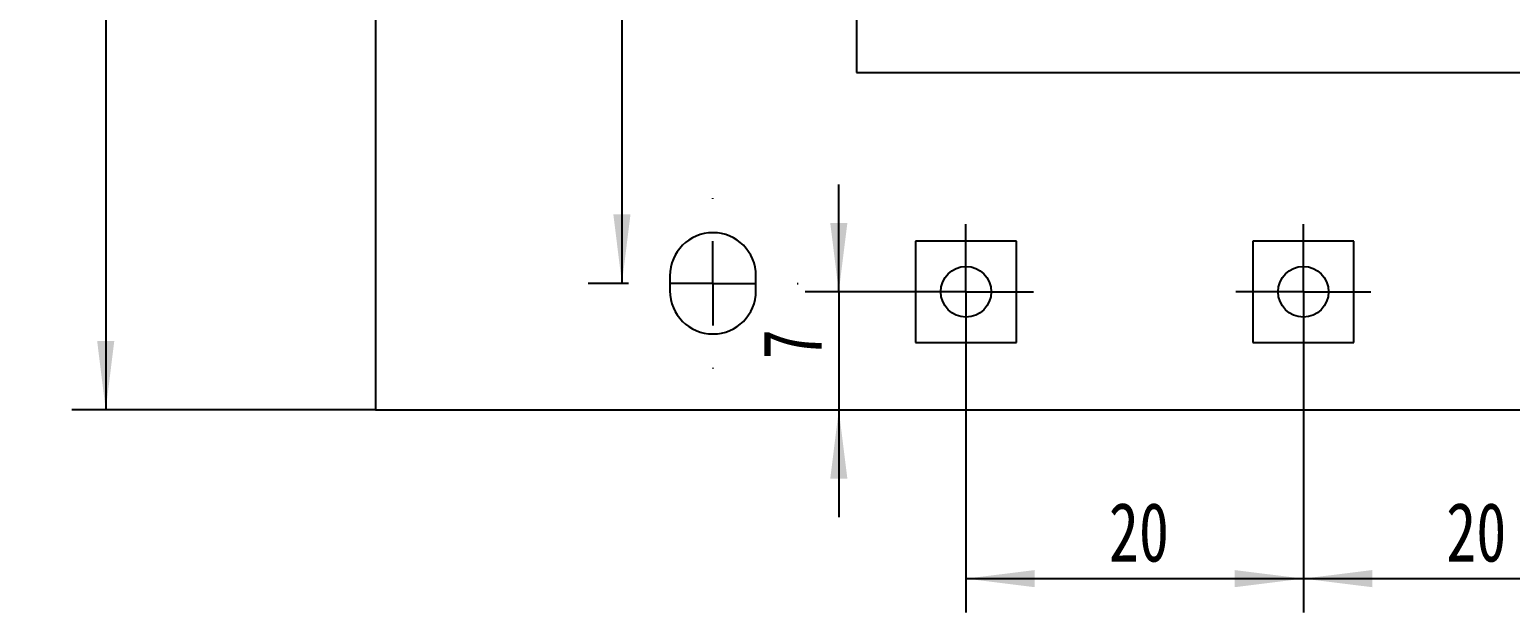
# Model space of a CAD drawing. Header units: millimetres. Extents: x 472 to 883, y 177 to 274.
# Drawn here: x 472.2 to 559.9, y 177.2 to 211.7 of the extents above; entities that cross this region are included whole.
import ezdxf

# ---------------------------------------------------------------- set-up
doc = ezdxf.new("R2010")
doc.units = ezdxf.units.MM
doc.linetypes.add('CENTERX2', pattern=[20.32, 12.7, -2.54, 2.54, -2.54])
doc.layers.add('中心线层', color=1, linetype='CENTERX2', lineweight=25)
doc.layers.add('标注层', color=150, linetype='Continuous', lineweight=25)
doc.styles.add('SLDTEXTSTYLE2', font='hyswlongfangsong.ttf')
doc.dimstyles.new('SLDDIMSTYLE0', dxfattribs={"dimtxt": 3.5, "dimasz": 4.08, "dimexe": 0, "dimexo": 0.0625, "dimgap": 0.875, "dimtad": 2, "dimrnd": 1e-09, "dimzin": 12, "dimdsep": 46, "dimtxsty": 'SLDTEXTSTYLE2', "dimsah": 1, "dimcen": 0.09, "dimadec": 0, "dimazin": 3, "dimtfac": 1, "dimtofl": 0, "dimtmove": 0, "dimatfit": 3, "dimfxl": 0, "dimfrac": 2, "dimtolj": 1, "dimtzin": 12, "dimarcsym": 0})
doc.dimstyles.new('SLDDIMSTYLE1', dxfattribs={"dimtxt": 3.5, "dimasz": 4.08, "dimexe": 0, "dimexo": 0.0625, "dimgap": 0.875, "dimtad": 2, "dimrnd": 1e-09, "dimzin": 12, "dimdsep": 46, "dimtxsty": 'SLDTEXTSTYLE2', "dimsah": 1, "dimcen": 0.09, "dimadec": 0, "dimazin": 3, "dimtfac": 1, "dimtmove": 0, "dimatfit": 0, "dimfxl": 0, "dimfrac": 2, "dimtolj": 1, "dimtzin": 12, "dimarcsym": 0})

# ---------------------------------------------------------------- blocks, each defined once
blk = doc.blocks.new('_D_1')
at = {"layer": '标注层'}
for p, q in [((492.668, 247.169), (474.668, 247.169)), ((476.668, 247.169), (476.668, 189.169)), ((492.668, 189.169), (474.668, 189.169))]:
    blk.add_line(p, q, dxfattribs=at)
for points in [[(476.668, 247.169), (476.16, 243.089), (477.176, 243.089)], [(476.668, 189.169), (477.176, 193.249), (476.16, 193.249)]]:
    blk.add_solid(points, dxfattribs=at)
at = {"layer": '标注层', "insert": (472.156, 216.636), "char_height": 3.5, "attachment_point": 1, "rotation": 90, "style": 'SLDTEXTSTYLE2'}
blk.add_mtext('58', dxfattribs=at)
blk = doc.blocks.new('_D_4')
at = {"layer": '标注层'}
for p, q in [((527.668, 192.169), (527.668, 177.169)), ((547.668, 192.169), (547.668, 177.169)), ((527.668, 179.169), (547.668, 179.169))]:
    blk.add_line(p, q, dxfattribs=at)
for points in [[(527.668, 179.169), (531.748, 178.661), (531.748, 179.677)], [(547.668, 179.169), (543.588, 179.677), (543.588, 178.661)]]:
    blk.add_solid(points, dxfattribs=at)
at = {"layer": '标注层', "insert": (536.132, 183.681), "char_height": 3.5, "attachment_point": 1, "style": 'SLDTEXTSTYLE2'}
blk.add_mtext('20', dxfattribs=at)
blk = doc.blocks.new('_D_5')
at = {"layer": '标注层'}
for p, q in [((520.128, 196.169), (520.128, 202.519)), ((523.668, 196.169), (518.128, 196.169)), ((520.128, 196.169), (520.128, 189.169)), ((520.128, 189.169), (520.128, 182.819))]:
    blk.add_line(p, q, dxfattribs=at)
for points in [[(520.128, 196.169), (520.636, 200.249), (519.62, 200.249)], [(520.128, 189.169), (519.62, 185.089), (520.636, 185.089)]]:
    blk.add_solid(points, dxfattribs=at)
at = {"layer": '标注层', "insert": (515.616, 192.166), "char_height": 3.5, "attachment_point": 1, "rotation": 90, "style": 'SLDTEXTSTYLE2'}
blk.add_mtext('7', dxfattribs=at)
blk = doc.blocks.new('_D_6')
at = {"layer": '标注层'}
for p, q in [((547.668, 192.169), (547.668, 177.169)), ((567.668, 192.169), (567.668, 177.169)), ((547.668, 179.169), (567.668, 179.169))]:
    blk.add_line(p, q, dxfattribs=at)
for points in [[(547.668, 179.169), (551.748, 178.661), (551.748, 179.677)], [(567.668, 179.169), (563.588, 179.677), (563.588, 178.661)]]:
    blk.add_solid(points, dxfattribs=at)
at = {"layer": '标注层', "insert": (556.132, 183.681), "char_height": 3.5, "attachment_point": 1, "style": 'SLDTEXTSTYLE2'}
blk.add_mtext('20', dxfattribs=at)
blk = doc.blocks.new('_D_10')
at = {"layer": '标注层'}
for p, q in [((507.27, 236.669), (507.27, 196.669)), ((507.618, 196.669), (505.27, 196.669))]:
    blk.add_line(p, q, dxfattribs=at)
for points in [[(507.27, 236.669), (506.762, 232.589), (507.778, 232.589)], [(507.27, 196.669), (507.778, 200.749), (506.762, 200.749)]]:
    blk.add_solid(points, dxfattribs=at)
at = {"layer": '标注层', "insert": (502.758, 214.205), "char_height": 3.5, "attachment_point": 1, "rotation": 90, "style": 'SLDTEXTSTYLE2'}
blk.add_mtext('40', dxfattribs=at)
blk = doc.blocks.new('SW_CENTERMARKSYMBOL_0')
at = {"layer": '中心线层', "color": 0}
for p, q in [((0, 2.5), (0, 4)), ((0, 0), (0, 2.5)), ((-2.5, 0), (-4, 0)), ((0, 0), (-2.5, 0)), ((0, 0), (0, -2.5)), ((0, 0), (2.5, 0)), ((2.5, 0), (4, 0)), ((0, -2.5), (0, -4))]:
    blk.add_line(p, q, dxfattribs=at)
blk = doc.blocks.new('SW_CENTERMARKSYMBOL_1')
at = {"layer": '中心线层', "color": 0}
for p, q in [((0, 2.5), (0, 4)), ((0, 0), (0, 2.5)), ((-2.5, 0), (-4, 0)), ((0, 0), (-2.5, 0)), ((0, 0), (0, -2.5)), ((0, 0), (2.5, 0)), ((2.5, 0), (4, 0)), ((0, -2.5), (0, -4))]:
    blk.add_line(p, q, dxfattribs=at)
blk = doc.blocks.new('SW_CENTERMARKSYMBOL_6')
at = {"layer": '中心线层', "color": 0}
for p, q in [((0, 5), (0, 5.05)), ((0, 0), (0, 2.5)), ((-5, 0), (-5.05, 0)), ((0, 0), (-2.5, 0)), ((0, 0), (0, -2.5)), ((0, 0), (2.5, 0)), ((5, 0), (5.05, 0)), ((0, -5), (0, -5.05))]:
    blk.add_line(p, q, dxfattribs=at)

msp = doc.modelspace()

# ---------------------------------------------------------------- linework, layer by layer
at = {"color": 7, "linetype": 'Continuous', "lineweight": 25}
for p, q in [((492.668, 247.169), (492.668, 189.169)), ((521.168, 236.169), (521.168, 209.169)), ((521.168, 209.169), (614.168, 209.169)), ((530.668, 199.169), (524.668, 199.169)), ((524.668, 199.169), (524.668, 193.169)), ((530.668, 193.169), (530.668, 199.169)), ((544.668, 199.169), (544.668, 193.169)), ((550.668, 199.169), (544.668, 199.169)), ((550.668, 193.169), (550.668, 199.169)), ((510.118, 197.119), (510.118, 196.219)), ((515.218, 196.219), (515.218, 197.119)), ((524.668, 193.169), (530.668, 193.169)), ((544.668, 193.169), (550.668, 193.169)), ((492.668, 189.169), (642.668, 189.169))]:
    msp.add_line(p, q, dxfattribs=at)
for centre in [(527.668, 196.169), (547.668, 196.169)]:
    msp.add_circle(centre, 1.5, dxfattribs=at)
for centre, start, end in [((512.668, 197.119), 0, 180), ((512.668, 196.219), 180, 0)]:
    msp.add_arc(centre, 2.55, start, end, dxfattribs=at)

# ---------------------------------------------------------------- block references
at = {"layer": '中心线层'}
for name, p in [('SW_CENTERMARKSYMBOL_6', (512.668, 196.669)), ('SW_CENTERMARKSYMBOL_0', (527.668, 196.169)), ('SW_CENTERMARKSYMBOL_1', (547.668, 196.169))]:
    msp.add_blockref(name, p, dxfattribs=at)

# ---------------------------------------------------------------- dimensions: what is measured, and where the dimension line sits
at = {"layer": '标注层'}
for base, p1, p2, dimstyle, picture, middle in [((476.668, 189.169), (492.668, 247.169), (492.668, 189.169), 'SLDDIMSTYLE0', '_D_1', (476.668, 218.169)), ((507.27, 196.669), (507.718, 236.669), (507.618, 196.669), 'SLDDIMSTYLE0', '_D_10', (507.27, 215.741)), ((520.128, 189.169), (523.668, 196.169), (492.668, 189.169), 'SLDDIMSTYLE1', '_D_5', (520.128, 192.931))]:
    dim = msp.add_linear_dim(base=base, p1=p1, p2=p2, angle=90, dimstyle=dimstyle, dxfattribs=at)
    dim.commit()
    dim.dimension.update_dxf_attribs({"geometry": picture, "text_midpoint": middle, "dimtype": 160})
for base, p1, p2, picture, middle in [((547.668, 179.169), (527.668, 192.169), (547.668, 192.169), '_D_4', (537.668, 179.169)), ((567.668, 179.169), (547.668, 192.169), (567.668, 192.169), '_D_6', (557.668, 179.169))]:
    dim = msp.add_linear_dim(base=base, p1=p1, p2=p2, dimstyle='SLDDIMSTYLE0', dxfattribs=at)
    dim.commit()
    dim.dimension.update_dxf_attribs({"geometry": picture, "text_midpoint": middle, "dimtype": 160})

doc.saveas('drawing.dxf')
